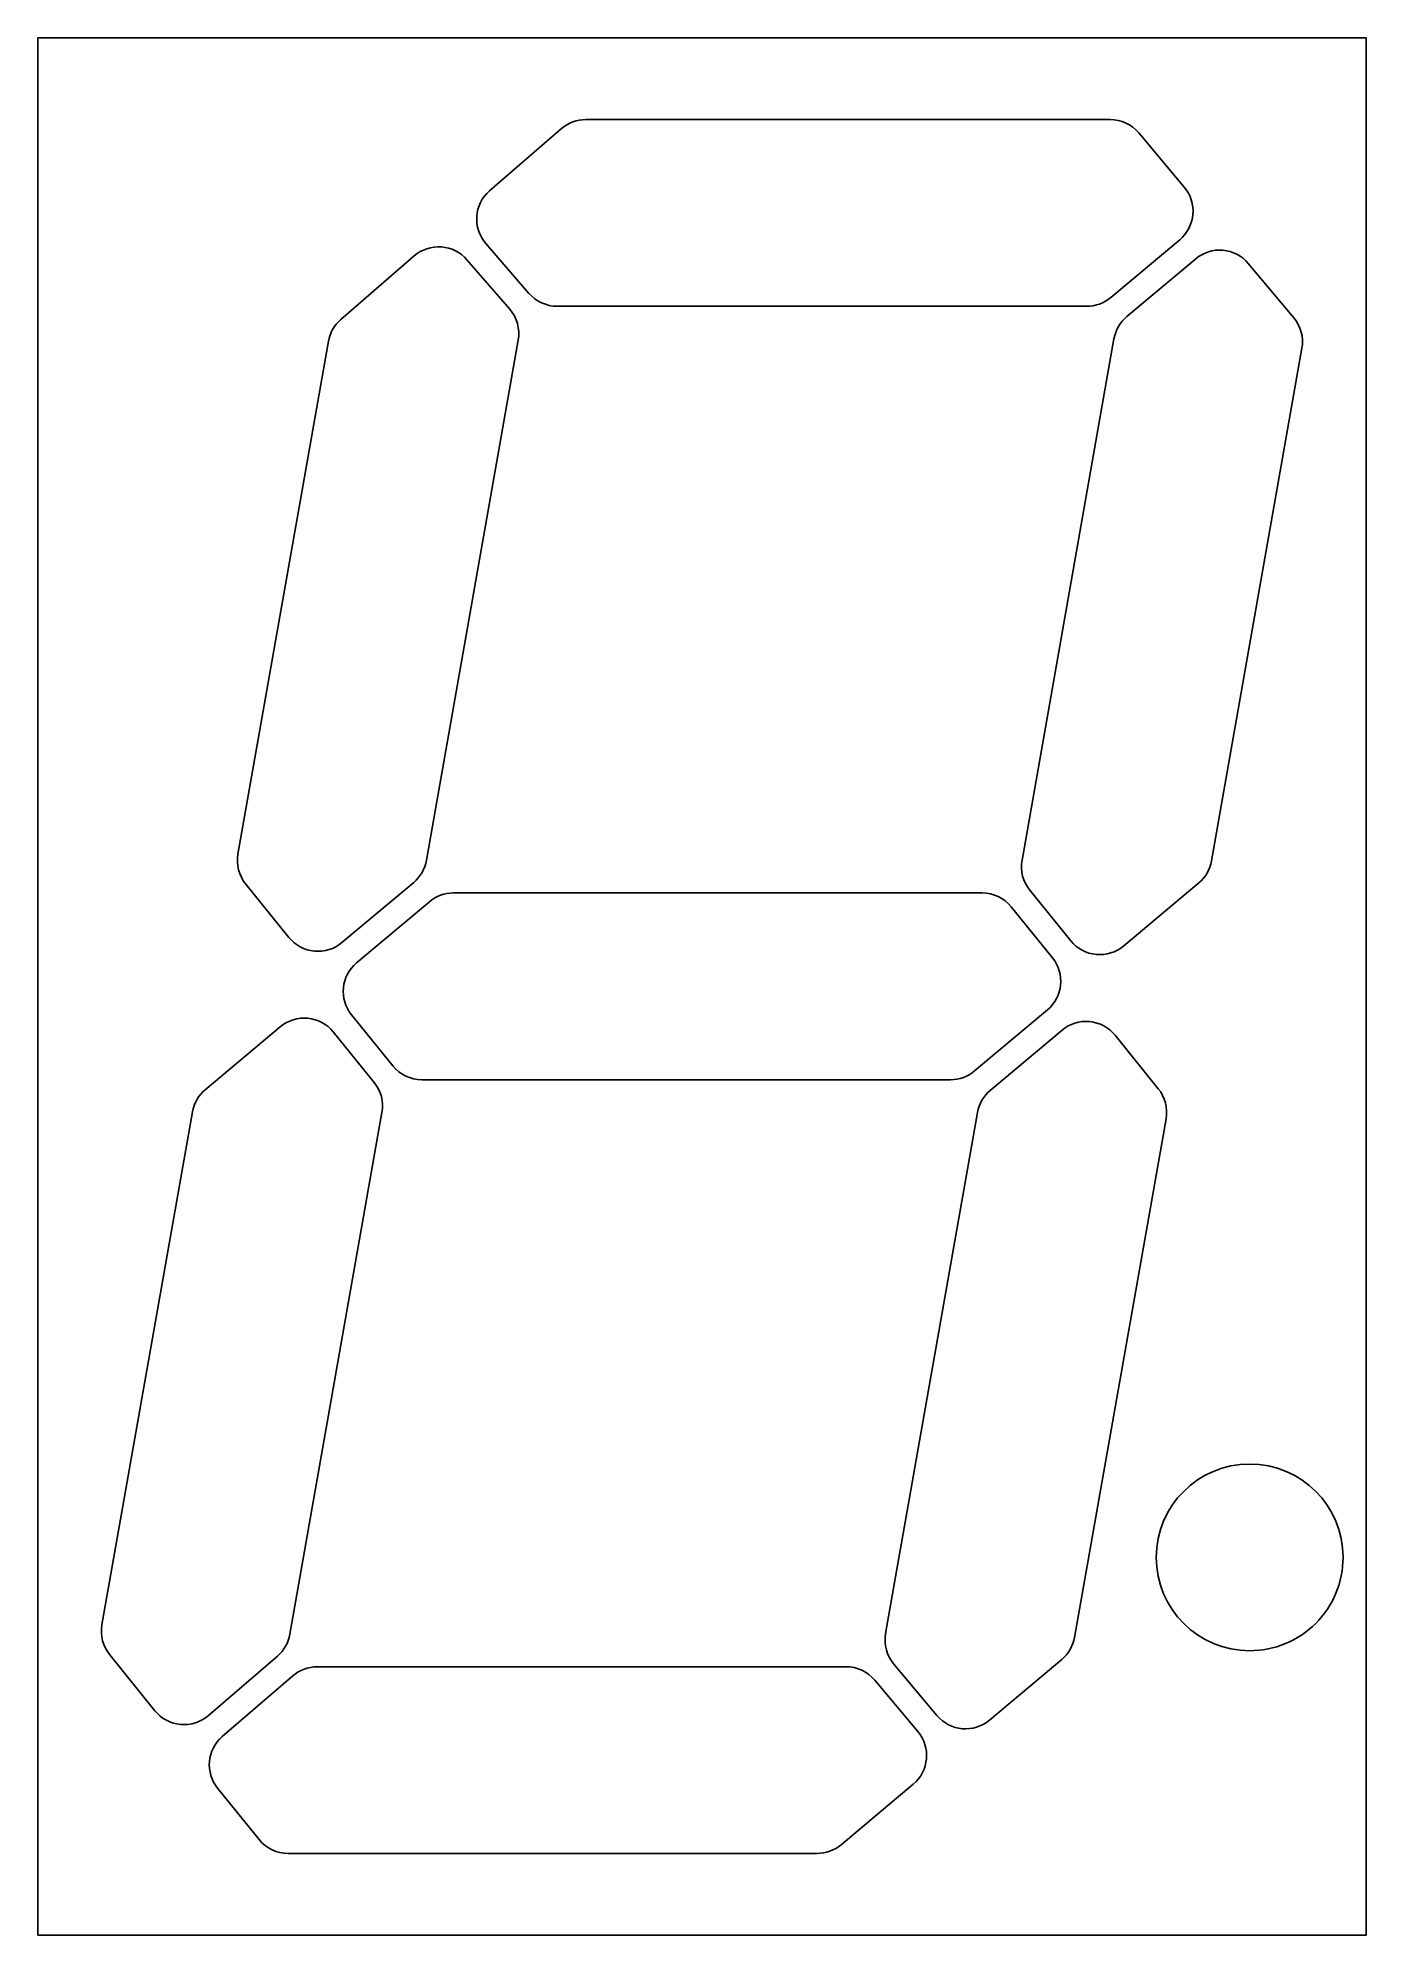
# Model space of a CAD drawing. Extents: x 1 to 108, y 394 to 546.
import ezdxf

# ---------------------------------------------------------------- set-up
doc = ezdxf.new("R2010")
doc.units = 0
doc.layers.get('0').update_dxf_attribs({"linetype": 'CONTINUOUS'})

msp = doc.modelspace()

# ---------------------------------------------------------------- linework, layer by layer
at = {"color": 7}
for points in [[(1.0668, 394.0932), (107.7468, 394.0932), (107.7468, 546.4932), (1.0668, 546.4932), (1.0668, 394.0932), (1.0668, 394.0932)], [(1.0668, 546.4932), (1.0668, 546.4932), (1.0668, 394.0932), (1.0668, 394.0932), (1.0668, 546.4932), (1.0668, 546.4932)], [(107.7468, 546.4932), (107.7468, 546.4932), (1.0668, 546.4932), (1.0668, 546.4932), (107.7468, 546.4932), (107.7468, 546.4932)], [(107.7468, 394.0932), (107.7468, 394.0932), (107.7468, 546.4932), (107.7468, 546.4932), (107.7468, 394.0932), (107.7468, 394.0932)], [(45.08176, 539.9389), (45.08176, 539.9389)], [(45.08176, 539.9389), (87.19407, 539.9389), (87.19407, 539.9389), (45.08176, 539.9389), (45.08176, 539.9389), (45.08176, 539.9389)], [(87.19407, 539.9389), (87.19407, 539.9389), (87.19407, 539.9389)], [(43.119479, 539.20814), (37.347033, 534.21653), (37.347033, 534.21653), (43.119479, 539.20814), (43.119479, 539.20814), (43.119479, 539.20814)], [(43.119479, 539.20814), (43.119479, 539.20814), (43.119479, 539.20814)], [(89.492928, 538.86639), (93.14718, 534.5081)], [(89.492928, 538.86639), (89.492928, 538.86639)], [(89.492928, 538.86639), (93.14718, 534.5081), (93.14718, 534.5081), (89.492928, 538.86639), (89.492928, 538.86639), (89.492928, 538.86639)], [(37.347033, 534.21653), (37.347033, 534.21653)], [(93.14718, 534.5081), (93.14718, 534.5081), (93.14718, 534.5081)], [(25.386055, 523.87352), (31.295724, 528.98378)], [(25.386055, 523.87352), (31.295724, 528.98378), (31.295724, 528.98378), (25.386055, 523.87352), (25.386055, 523.87352), (25.386055, 523.87352)], [(31.295724, 528.98378), (31.295724, 528.98378), (31.295724, 528.98378)], [(40.506251, 525.97662), (37.040073, 529.98501)], [(40.506251, 525.97662), (37.040073, 529.98501), (37.040073, 529.98501), (40.506251, 525.97662), (40.506251, 525.97662), (40.506251, 525.97662)], [(37.040073, 529.98501), (37.040073, 529.98501), (37.040073, 529.98501)], [(92.775819, 530.28174), (87.239824, 525.64004)], [(87.239824, 525.64004), (92.775819, 530.28174), (92.775819, 530.28174), (87.239824, 525.64004), (87.239824, 525.64004), (87.239824, 525.64004)], [(35.527246, 528.67682), (38.957941, 524.70946)], [(38.957941, 524.70946), (35.527246, 528.67682), (35.527246, 528.67682), (38.957941, 524.70946), (38.957941, 524.70946), (38.957941, 524.70946)], [(35.527246, 528.67682), (35.527246, 528.67682)], [(94.060818, 528.74917), (88.525802, 524.10829)], [(88.525802, 524.10829), (94.060818, 528.74917), (94.060818, 528.74917), (88.525802, 524.10829), (88.525802, 524.10829), (88.525802, 524.10829)], [(94.060818, 528.74917), (94.060818, 528.74917), (94.060818, 528.74917)], [(101.94093, 524.0201), (98.287175, 528.37781)], [(98.287175, 528.37781), (98.287175, 528.37781)], [(101.94093, 524.0201), (98.287175, 528.37781), (98.287175, 528.37781), (101.94093, 524.0201), (101.94093, 524.0201), (101.94093, 524.0201)], [(40.506251, 525.97662), (40.506251, 525.97662)], [(40.506251, 525.97662), (40.506251, 525.97662), (40.506251, 525.97662)], [(38.957941, 524.70946), (38.957941, 524.70946)], [(85.312326, 524.9389), (42.775492, 524.9389)], [(42.775492, 524.9389), (42.775492, 524.9389)], [(85.312326, 524.9389), (42.775492, 524.9389), (42.775492, 524.9389), (85.312326, 524.9389), (85.312326, 524.9389), (85.312326, 524.9389)], [(85.312326, 524.9389), (85.312326, 524.9389), (85.312326, 524.9389)], [(88.525802, 524.10829), (88.525802, 524.10829)], [(101.94093, 524.0201), (101.94093, 524.0201)], [(17.130929, 480.934792), (24.393912, 522.12522), (24.393912, 522.12522), (17.130929, 480.934792), (17.130929, 480.934792), (17.130929, 480.934792)], [(24.393912, 522.12522), (24.393912, 522.12522), (24.393912, 522.12522)], [(39.643124, 522.22624), (32.274147, 480.434694), (32.274147, 480.434694), (39.643124, 522.22624), (39.643124, 522.22624), (39.643124, 522.22624)], [(39.643124, 522.22624), (39.643124, 522.22624), (39.643124, 522.22624)], [(87.498877, 522.33037), (80.111666, 480.435419)], [(80.111666, 480.435419), (87.498877, 522.33037), (87.498877, 522.33037), (80.111666, 480.435419), (80.111666, 480.435419), (80.111666, 480.435419)], [(87.498877, 522.33037), (87.498877, 522.33037), (87.498877, 522.33037)], [(102.59649, 521.57166), (95.33478, 480.388432), (95.33478, 480.388432), (102.59649, 521.57166), (102.59649, 521.57166), (102.59649, 521.57166)], [(102.59649, 521.57166), (102.59649, 521.57166), (102.59649, 521.57166)], [(32.274147, 480.434694), (32.274147, 480.434694)], [(80.111666, 480.435419), (80.111666, 480.435419)], [(95.33478, 480.388432), (95.33478, 480.388432)], [(31.248087, 478.657505), (25.486249, 473.822749)], [(31.248087, 478.657505), (25.486249, 473.822749), (25.486249, 473.822749), (31.248087, 478.657505), (31.248087, 478.657505), (31.248087, 478.657505)], [(31.248087, 478.657505), (31.248087, 478.657505)], [(31.248087, 478.657505), (31.248087, 478.657505), (31.248087, 478.657505)], [(88.280961, 473.553352), (94.30872, 478.611243)], [(94.30872, 478.611243), (88.280961, 473.553352), (88.280961, 473.553352), (94.30872, 478.611243), (94.30872, 478.611243), (94.30872, 478.611243)], [(94.30872, 478.611243), (94.30872, 478.611243), (94.30872, 478.611243)], [(21.225428, 474.234182), (17.752894, 478.527147)], [(17.752894, 478.527147), (21.225428, 474.234182), (21.225428, 474.234182), (17.752894, 478.527147), (17.752894, 478.527147), (17.752894, 478.527147)], [(17.752894, 478.527147), (17.752894, 478.527147), (17.752894, 478.527147)], [(32.505887, 477.102533), (26.661336, 472.198372), (26.661336, 472.198372), (32.505887, 477.102533), (32.505887, 477.102533), (32.505887, 477.102533)], [(32.505887, 477.102533), (32.505887, 477.102533), (32.505887, 477.102533)], [(34.43425, 477.8044), (76.910417, 477.8044)], [(34.43425, 477.8044), (76.910417, 477.8044), (76.910417, 477.8044), (34.43425, 477.8044), (34.43425, 477.8044), (34.43425, 477.8044)], [(76.910417, 477.8044), (76.910417, 477.8044), (76.910417, 477.8044)], [(80.733632, 478.027774), (84.02014, 473.964785)], [(80.733632, 478.027774), (80.733632, 478.027774)], [(80.733632, 478.027774), (84.02014, 473.964785), (84.02014, 473.964785), (80.733632, 478.027774), (80.733632, 478.027774), (80.733632, 478.027774)], [(80.733632, 478.027774), (80.733632, 478.027774), (80.733632, 478.027774)], [(79.242875, 476.6911), (82.555957, 472.595261)], [(79.242875, 476.6911), (79.242875, 476.6911)], [(79.242875, 476.6911), (82.555957, 472.595261), (82.555957, 472.595261), (79.242875, 476.6911), (79.242875, 476.6911), (79.242875, 476.6911)], [(84.02014, 473.964785), (84.02014, 473.964785), (84.02014, 473.964785)], [(25.486249, 473.822749), (25.486249, 473.822749), (25.486249, 473.822749)], [(82.555957, 472.595261), (82.555957, 472.595261), (82.555957, 472.595261)], [(88.280961, 473.553352), (88.280961, 473.553352)], [(29.570322, 463.917699), (26.257241, 468.013538), (26.257241, 468.013538), (29.570322, 463.917699), (29.570322, 463.917699), (29.570322, 463.917699), (29.570322, 463.917699), (29.570322, 463.917699)], [(26.257241, 468.013538), (26.257241, 468.013538), (26.257241, 468.013538)], [(82.151861, 468.410427), (76.30731, 463.506266)], [(76.30731, 463.506266), (82.151861, 468.410427), (82.151861, 468.410427), (76.30731, 463.506266), (76.30731, 463.506266), (76.30731, 463.506266)], [(14.504477, 461.997557), (20.532236, 467.055447), (20.532236, 467.055447), (14.504477, 461.997557), (14.504477, 461.997557), (14.504477, 461.997557)], [(20.532236, 467.055447), (20.532236, 467.055447), (20.532236, 467.055447)], [(24.793057, 466.644014), (28.079566, 462.581026)], [(28.079566, 462.581026), (24.793057, 466.644014), (24.793057, 466.644014), (28.079566, 462.581026), (28.079566, 462.581026), (28.079566, 462.581026)], [(77.565111, 461.951294), (83.326948, 466.78605), (83.326948, 466.78605), (77.565111, 461.951294), (77.565111, 461.951294), (77.565111, 461.951294), (77.565111, 461.951294), (77.565111, 461.951294)], [(83.326948, 466.78605), (83.326948, 466.78605), (83.326948, 466.78605)], [(87.587769, 466.374618), (91.060303, 462.081652)], [(87.587769, 466.374618), (87.587769, 466.374618)], [(91.060303, 462.081652), (87.587769, 466.374618), (87.587769, 466.374618), (91.060303, 462.081652), (91.060303, 462.081652), (91.060303, 462.081652)], [(29.570322, 463.917699), (29.570322, 463.917699)], [(76.30731, 463.506266), (76.30731, 463.506266)], [(28.079566, 462.581026), (28.079566, 462.581026)], [(74.378947, 462.8044), (31.90278, 462.8044), (31.90278, 462.8044), (74.378947, 462.8044), (74.378947, 462.8044), (74.378947, 462.8044)], [(74.378947, 462.8044), (74.378947, 462.8044), (74.378947, 462.8044)], [(77.565111, 461.951294), (77.565111, 461.951294)], [(91.060303, 462.081652), (91.060303, 462.081652), (91.060303, 462.081652)], [(6.211542, 419.007873), (13.478417, 460.220368), (13.478417, 460.220368), (6.211542, 419.007873), (6.211542, 419.007873), (6.211542, 419.007873)], [(13.478417, 460.220368), (13.478417, 460.220368), (13.478417, 460.220368)], [(28.701531, 460.173381), (21.310481, 418.256651)], [(28.701531, 460.173381), (21.310481, 418.256651), (21.310481, 418.256651), (28.701531, 460.173381), (28.701531, 460.173381), (28.701531, 460.173381)], [(28.701531, 460.173381), (28.701531, 460.173381)], [(28.701531, 460.173381), (28.701531, 460.173381), (28.701531, 460.173381)], [(76.53905, 460.174106), (69.157411, 418.310749), (69.157411, 418.310749), (76.53905, 460.174106), (76.53905, 460.174106), (76.53905, 460.174106)], [(91.682268, 459.674007), (84.335498, 418.008401)], [(84.335498, 418.008401), (91.682268, 459.674007), (91.682268, 459.674007), (84.335498, 418.008401), (84.335498, 418.008401), (84.335498, 418.008401)], [(91.682268, 459.674007), (91.682268, 459.674007)], [(105.9001, 424.433073), (105.9001, 424.433073)], [(6.211542, 419.007873), (6.211542, 419.007873)], [(21.310481, 418.256651), (21.310481, 418.256651)], [(69.157411, 418.310749), (69.157411, 418.310749), (69.157411, 418.310749)], [(84.335498, 418.008401), (84.335498, 418.008401), (84.335498, 418.008401)], [(6.833507, 416.600228), (10.467566, 412.107575), (10.467566, 412.107575), (6.833507, 416.600228), (6.833507, 416.600228), (6.833507, 416.600228)], [(6.833507, 416.600228), (6.833507, 416.600228), (6.833507, 416.600228)], [(20.313382, 416.504078), (14.757349, 411.720759)], [(20.313382, 416.504078), (14.757349, 411.720759), (14.757349, 411.720759), (20.313382, 416.504078), (20.313382, 416.504078), (20.313382, 416.504078)], [(20.313382, 416.504078), (20.313382, 416.504078), (20.313382, 416.504078)], [(83.309438, 416.231212), (77.505871, 411.361442), (77.505871, 411.361442), (83.309438, 416.231212), (83.309438, 416.231212), (83.309438, 416.231212)], [(83.309438, 416.231212), (83.309438, 416.231212)], [(98.400097, 416.933073), (98.400097, 416.933073)], [(15.875676, 410.045711), (21.53856, 414.921021)], [(21.53856, 414.921021), (15.875676, 410.045711), (15.875676, 410.045711), (21.53856, 414.921021), (21.53856, 414.921021), (21.53856, 414.921021)], [(21.53856, 414.921021), (21.53856, 414.921021), (21.53856, 414.921021)], [(23.495885, 415.647504), (65.983479, 415.647504)], [(23.495885, 415.647504), (23.495885, 415.647504)], [(65.983479, 415.647504), (23.495885, 415.647504), (23.495885, 415.647504), (65.983479, 415.647504), (65.983479, 415.647504), (65.983479, 415.647504)], [(65.983479, 415.647504), (65.983479, 415.647504), (65.983479, 415.647504)], [(68.281612, 414.575866), (71.747286, 410.445637)], [(68.281612, 414.575866), (68.281612, 414.575866)], [(68.281612, 414.575866), (71.747286, 410.445637), (71.747286, 410.445637), (68.281612, 414.575866), (68.281612, 414.575866), (68.281612, 414.575866)], [(73.279375, 411.731212), (69.813701, 415.861442)], [(69.813701, 415.861442), (69.813701, 415.861442)], [(69.813701, 415.861442), (73.279375, 411.731212), (73.279375, 411.731212), (69.813701, 415.861442), (69.813701, 415.861442), (69.813701, 415.861442)], [(10.467566, 412.107575), (10.467566, 412.107575), (10.467566, 412.107575)], [(14.757349, 411.720759), (14.757349, 411.720759)], [(73.279375, 411.731212), (73.279375, 411.731212)], [(15.875676, 410.045711), (15.875676, 410.045711)], [(71.747286, 410.445637), (71.747286, 410.445637), (71.747286, 410.445637)], [(77.505871, 411.361442), (77.505871, 411.361442), (77.505871, 411.361442)], [(18.836961, 401.760803), (15.500543, 405.885493), (15.500543, 405.885493), (18.836961, 401.760803), (18.836961, 401.760803), (18.836961, 401.760803), (18.836961, 401.760803), (18.836961, 401.760803)], [(15.500543, 405.885493), (15.500543, 405.885493), (15.500543, 405.885493)], [(71.377515, 406.219141), (65.573949, 401.34937)], [(65.573949, 401.34937), (71.377515, 406.219141), (71.377515, 406.219141), (65.573949, 401.34937), (65.573949, 401.34937), (65.573949, 401.34937)], [(71.377515, 406.219141), (71.377515, 406.219141)], [(18.836961, 401.760803), (18.836961, 401.760803)], [(65.573949, 401.34937), (65.573949, 401.34937)], [(63.645586, 400.647504), (21.169419, 400.647504)], [(63.645586, 400.647504), (21.169419, 400.647504), (21.169419, 400.647504), (63.645586, 400.647504), (63.645586, 400.647504), (63.645586, 400.647504)], [(63.645586, 400.647504), (63.645586, 400.647504), (63.645586, 400.647504)], [(1.0668, 394.0932), (1.0668, 394.0932), (107.7468, 394.0932), (107.7468, 394.0932), (1.0668, 394.0932), (1.0668, 394.0932)]]:
    msp.add_lwpolyline(points, close=True, dxfattribs=at)
for points in [[(43.119479, 539.20814), (43.664575, 539.679501), (44.361128, 539.9389), (45.08176, 539.9389)], [(43.119479, 539.20814), (43.664575, 539.679501), (44.361128, 539.9389), (45.08176, 539.9389)], [(45.08176, 539.9389), (44.361128, 539.9389), (43.664575, 539.679501), (43.119479, 539.20814)], [(45.08176, 539.9389), (45.08176, 539.9389), (87.19407, 539.9389), (87.19407, 539.9389)], [(87.19407, 539.9389), (88.081244, 539.938898), (88.922921, 539.546222), (89.492928, 538.86639)], [(87.19407, 539.9389), (88.081244, 539.938898), (88.922921, 539.546222), (89.492928, 538.86639)], [(89.492928, 538.86639), (88.922921, 539.546222), (88.081244, 539.938898), (87.19407, 539.9389)], [(37.347033, 534.21653), (37.347033, 534.21653), (43.119479, 539.20814), (43.119479, 539.20814)], [(37.040073, 529.98501), (35.956336, 531.238277), (36.093767, 533.132792), (37.347033, 534.21653)], [(37.040073, 529.98501), (35.956336, 531.238277), (36.093767, 533.132792), (37.347033, 534.21653)], [(37.347033, 534.21653), (36.093767, 533.132792), (35.956336, 531.238277), (37.040073, 529.98501)], [(93.14718, 534.5081), (93.658385, 533.898405), (93.906452, 533.110605), (93.836808, 532.318009)], [(93.14718, 534.5081), (93.658385, 533.898405), (93.906452, 533.110605), (93.836808, 532.318009)], [(93.836808, 532.318009), (93.906452, 533.110605), (93.658385, 533.898405), (93.14718, 534.5081)], [(93.836808, 532.318009), (93.767165, 531.525412), (93.385515, 530.792944), (92.775819, 530.28174)], [(93.836808, 532.318009), (93.767165, 531.525412), (93.385515, 530.792944), (92.775819, 530.28174)], [(92.775819, 530.28174), (93.385515, 530.792944), (93.767165, 531.525412), (93.836808, 532.318009)], [(31.295724, 528.98378), (31.897564, 529.504209), (32.681494, 529.764243), (33.475059, 529.706677)], [(31.295724, 528.98378), (31.897564, 529.504209), (32.681494, 529.764243), (33.475059, 529.706677)], [(33.475059, 529.706677), (32.681494, 529.764243), (31.897564, 529.504209), (31.295724, 528.98378)], [(33.475059, 529.706677), (34.268623, 529.649111), (35.006817, 529.27866), (35.527246, 528.67682)], [(33.475059, 529.706677), (34.268623, 529.649111), (35.006817, 529.27866), (35.527246, 528.67682)], [(35.527246, 528.67682), (35.006817, 529.27866), (34.268623, 529.649111), (33.475059, 529.706677)], [(92.775819, 530.28174), (92.775819, 530.28174), (92.775819, 530.28174), (92.775819, 530.28174)], [(96.250908, 529.438797), (95.458312, 529.508441), (94.670513, 529.260374), (94.060818, 528.74917)], [(94.060818, 528.74917), (94.670513, 529.260374), (95.458312, 529.508441), (96.250908, 529.438797)], [(96.250908, 529.438797), (95.458312, 529.508441), (94.670513, 529.260374), (94.060818, 528.74917)], [(98.287175, 528.37781), (97.775971, 528.987505), (97.043503, 529.369154), (96.250908, 529.438797)], [(96.250908, 529.438797), (97.043503, 529.369154), (97.775971, 528.987505), (98.287175, 528.37781)], [(98.287175, 528.37781), (97.775971, 528.987505), (97.043503, 529.369154), (96.250908, 529.438797)], [(42.775492, 524.9389), (41.904282, 524.9389), (41.076103, 525.317625), (40.506251, 525.97662)], [(40.506251, 525.97662), (41.076103, 525.317625), (41.904282, 524.9389), (42.775492, 524.9389)], [(42.775492, 524.9389), (41.904282, 524.9389), (41.076103, 525.317625), (40.506251, 525.97662)], [(38.957941, 524.70946), (39.548176, 524.026894), (39.799818, 523.114903), (39.643124, 522.22624)], [(39.643124, 522.22624), (39.799818, 523.114903), (39.548176, 524.026894), (38.957941, 524.70946)], [(38.957941, 524.70946), (39.548176, 524.026894), (39.799818, 523.114903), (39.643124, 522.22624)], [(87.239824, 525.64004), (86.699653, 525.18713), (86.017246, 524.9389), (85.312326, 524.9389)], [(85.312326, 524.9389), (86.017246, 524.9389), (86.699653, 525.18713), (87.239824, 525.64004)], [(87.239824, 525.64004), (86.699653, 525.18713), (86.017246, 524.9389), (85.312326, 524.9389)], [(87.239824, 525.64004), (87.239824, 525.64004), (87.239824, 525.64004), (87.239824, 525.64004)], [(24.393912, 522.12522), (24.513729, 522.804743), (24.864126, 523.422192), (25.386055, 523.87352)], [(24.393912, 522.12522), (24.513729, 522.804743), (24.864126, 523.422192), (25.386055, 523.87352)], [(25.386055, 523.87352), (24.864126, 523.422192), (24.513729, 522.804743), (24.393912, 522.12522)], [(25.386055, 523.87352), (25.386055, 523.87352), (25.386055, 523.87352), (25.386055, 523.87352)], [(88.525802, 524.10829), (87.985036, 523.654879), (87.621418, 523.025347), (87.498877, 522.33037)], [(87.498877, 522.33037), (87.621418, 523.025347), (87.985036, 523.654879), (88.525802, 524.10829)], [(88.525802, 524.10829), (87.985036, 523.654879), (87.621418, 523.025347), (87.498877, 522.33037)], [(102.59649, 521.57166), (102.750409, 522.444576), (102.510429, 523.340876), (101.94093, 524.0201)], [(102.59649, 521.57166), (102.750409, 522.444576), (102.510429, 523.340876), (101.94093, 524.0201)], [(101.94093, 524.0201), (102.510429, 523.340876), (102.750409, 522.444576), (102.59649, 521.57166)], [(17.130929, 480.934792), (17.130929, 480.934792), (24.393912, 522.12522), (24.393912, 522.12522)], [(39.643124, 522.22624), (39.643124, 522.22624), (32.274147, 480.434694), (32.274147, 480.434694)], [(95.33478, 480.388432), (95.33478, 480.388432), (102.59649, 521.57166), (102.59649, 521.57166)], [(17.752894, 478.527147), (17.20706, 479.201942), (16.980216, 480.080059), (17.130929, 480.934792)], [(17.752894, 478.527147), (17.20706, 479.201942), (16.980216, 480.080059), (17.130929, 480.934792)], [(17.130929, 480.934792), (16.980216, 480.080059), (17.20706, 479.201942), (17.752894, 478.527147)], [(17.130929, 480.934792), (17.130929, 480.934792), (17.130929, 480.934792), (17.130929, 480.934792)], [(32.274147, 480.434694), (32.151672, 479.740101), (31.788384, 479.110868), (31.248087, 478.657505)], [(31.248087, 478.657505), (31.788384, 479.110868), (32.151672, 479.740101), (32.274147, 480.434694)], [(32.274147, 480.434694), (32.151672, 479.740101), (31.788384, 479.110868), (31.248087, 478.657505)], [(80.111666, 480.435419), (79.960954, 479.580685), (80.187797, 478.702569), (80.733632, 478.027774)], [(80.733632, 478.027774), (80.187797, 478.702569), (79.960954, 479.580685), (80.111666, 480.435419)], [(80.111666, 480.435419), (79.960954, 479.580685), (80.187797, 478.702569), (80.733632, 478.027774)], [(94.30872, 478.611243), (94.849017, 479.064606), (95.212305, 479.693839), (95.33478, 480.388432)], [(94.30872, 478.611243), (94.849017, 479.064606), (95.212305, 479.693839), (95.33478, 480.388432)], [(95.33478, 480.388432), (95.212305, 479.693839), (94.849017, 479.064606), (94.30872, 478.611243)], [(26.661336, 472.198372), (26.661336, 472.198372), (32.505887, 477.102533), (32.505887, 477.102533)], [(32.505887, 477.102533), (33.046184, 477.555896), (33.728942, 477.8044), (34.43425, 477.8044)], [(32.505887, 477.102533), (33.046184, 477.555896), (33.728942, 477.8044), (34.43425, 477.8044)], [(34.43425, 477.8044), (33.728942, 477.8044), (33.046184, 477.555896), (32.505887, 477.102533)], [(34.43425, 477.8044), (34.43425, 477.8044), (34.43425, 477.8044), (34.43425, 477.8044)], [(76.910417, 477.8044), (77.816093, 477.8044), (78.673295, 477.395251), (79.242875, 476.6911)], [(76.910417, 477.8044), (77.816093, 477.8044), (78.673295, 477.395251), (79.242875, 476.6911)], [(79.242875, 476.6911), (78.673295, 477.395251), (77.816093, 477.8044), (76.910417, 477.8044)], [(23.269542, 473.134772), (22.468262, 473.212145), (21.731697, 473.608301), (21.225428, 474.234182)], [(23.269542, 473.134772), (22.468262, 473.212145), (21.731697, 473.608301), (21.225428, 474.234182)], [(21.225428, 474.234182), (21.225428, 474.234182), (21.225428, 474.234182), (21.225428, 474.234182)], [(21.225428, 474.234182), (21.731697, 473.608301), (22.468262, 473.212145), (23.269542, 473.134772)], [(84.02014, 473.964785), (84.526409, 473.338904), (85.262974, 472.942748), (86.064254, 472.865375)], [(84.02014, 473.964785), (84.526409, 473.338904), (85.262974, 472.942748), (86.064254, 472.865375)], [(86.064254, 472.865375), (85.262974, 472.942748), (84.526409, 473.338904), (84.02014, 473.964785)], [(25.486249, 473.822749), (24.869578, 473.305301), (24.070821, 473.057399), (23.269542, 473.134772)], [(25.486249, 473.822749), (24.869578, 473.305301), (24.070821, 473.057399), (23.269542, 473.134772)], [(23.269542, 473.134772), (24.070821, 473.057399), (24.869578, 473.305301), (25.486249, 473.822749)], [(82.555957, 472.595261), (83.584719, 471.32344), (83.404966, 469.461907), (82.151861, 468.410427)], [(82.555957, 472.595261), (83.584719, 471.32344), (83.404966, 469.461907), (82.151861, 468.410427)], [(82.151861, 468.410427), (83.404966, 469.461907), (83.584719, 471.32344), (82.555957, 472.595261)], [(86.064254, 472.865375), (86.865533, 472.788002), (87.66429, 473.035904), (88.280961, 473.553352)], [(86.064254, 472.865375), (86.865533, 472.788002), (87.66429, 473.035904), (88.280961, 473.553352)], [(88.280961, 473.553352), (87.66429, 473.035904), (86.865533, 472.788002), (86.064254, 472.865375)], [(26.257241, 468.013538), (25.228478, 469.285359), (25.408231, 471.146892), (26.661336, 472.198372)], [(26.257241, 468.013538), (25.228478, 469.285359), (25.408231, 471.146892), (26.661336, 472.198372)], [(26.661336, 472.198372), (25.408231, 471.146892), (25.228478, 469.285359), (26.257241, 468.013538)], [(26.661336, 472.198372), (26.661336, 472.198372), (26.661336, 472.198372), (26.661336, 472.198372)], [(29.570322, 463.917699), (29.570322, 463.917699), (26.257241, 468.013538), (26.257241, 468.013538)], [(82.151861, 468.410427), (82.151861, 468.410427), (82.151861, 468.410427), (82.151861, 468.410427)], [(14.504477, 461.997557), (14.504477, 461.997557), (20.532236, 467.055447), (20.532236, 467.055447)], [(20.532236, 467.055447), (21.148907, 467.572895), (21.947664, 467.820797), (22.748943, 467.743424)], [(20.532236, 467.055447), (21.148907, 467.572895), (21.947664, 467.820797), (22.748943, 467.743424)], [(22.748943, 467.743424), (21.947664, 467.820797), (21.148907, 467.572895), (20.532236, 467.055447)], [(22.748943, 467.743424), (23.550223, 467.666051), (24.286788, 467.269895), (24.793057, 466.644014)], [(22.748943, 467.743424), (23.550223, 467.666051), (24.286788, 467.269895), (24.793057, 466.644014)], [(24.793057, 466.644014), (24.286788, 467.269895), (23.550223, 467.666051), (22.748943, 467.743424)], [(24.793057, 466.644014), (24.793057, 466.644014), (24.793057, 466.644014), (24.793057, 466.644014)], [(77.565111, 461.951294), (77.565111, 461.951294), (83.326948, 466.78605), (83.326948, 466.78605)], [(83.326948, 466.78605), (83.943619, 467.303498), (84.742375, 467.551401), (85.543655, 467.474028)], [(83.326948, 466.78605), (83.943619, 467.303498), (84.742375, 467.551401), (85.543655, 467.474028)], [(85.543655, 467.474028), (84.742375, 467.551401), (83.943619, 467.303498), (83.326948, 466.78605)], [(85.543655, 467.474028), (86.344935, 467.396655), (87.0815, 467.000499), (87.587769, 466.374618)], [(85.543655, 467.474028), (86.344935, 467.396655), (87.0815, 467.000499), (87.587769, 466.374618)], [(87.587769, 466.374618), (87.0815, 467.000499), (86.344935, 467.396655), (85.543655, 467.474028)], [(31.90278, 462.8044), (30.997104, 462.8044), (30.139902, 463.213549), (29.570322, 463.917699)], [(29.570322, 463.917699), (30.139902, 463.213549), (30.997104, 462.8044), (31.90278, 462.8044)], [(31.90278, 462.8044), (30.997104, 462.8044), (30.139902, 463.213549), (29.570322, 463.917699)], [(76.30731, 463.506266), (75.767013, 463.052903), (75.084255, 462.8044), (74.378947, 462.8044)], [(74.378947, 462.8044), (75.084255, 462.8044), (75.767013, 463.052903), (76.30731, 463.506266)], [(76.30731, 463.506266), (75.767013, 463.052903), (75.084255, 462.8044), (74.378947, 462.8044)], [(13.478417, 460.220368), (13.600892, 460.914961), (13.96418, 461.544194), (14.504477, 461.997557)], [(13.478417, 460.220368), (13.600892, 460.914961), (13.96418, 461.544194), (14.504477, 461.997557)], [(14.504477, 461.997557), (13.96418, 461.544194), (13.600892, 460.914961), (13.478417, 460.220368)], [(14.504477, 461.997557), (14.504477, 461.997557), (14.504477, 461.997557), (14.504477, 461.997557)], [(28.079566, 462.581026), (28.6254, 461.906231), (28.852244, 461.028114), (28.701531, 460.173381)], [(28.701531, 460.173381), (28.852244, 461.028114), (28.6254, 461.906231), (28.079566, 462.581026)], [(28.079566, 462.581026), (28.6254, 461.906231), (28.852244, 461.028114), (28.701531, 460.173381)], [(74.378947, 462.8044), (74.378947, 462.8044), (31.90278, 462.8044), (31.90278, 462.8044)], [(31.90278, 462.8044), (31.90278, 462.8044), (31.90278, 462.8044), (31.90278, 462.8044)], [(76.53905, 460.174106), (76.661526, 460.868699), (77.024814, 461.497931), (77.565111, 461.951294)], [(77.565111, 461.951294), (77.024814, 461.497931), (76.661526, 460.868699), (76.53905, 460.174106)], [(76.53905, 460.174106), (76.661526, 460.868699), (77.024814, 461.497931), (77.565111, 461.951294)], [(91.060303, 462.081652), (91.606137, 461.406857), (91.832981, 460.52874), (91.682268, 459.674007)], [(91.060303, 462.081652), (91.606137, 461.406857), (91.832981, 460.52874), (91.682268, 459.674007)], [(91.682268, 459.674007), (91.832981, 460.52874), (91.606137, 461.406857), (91.060303, 462.081652)], [(6.211542, 419.007873), (6.211542, 419.007873), (13.478417, 460.220368), (13.478417, 460.220368)], [(69.157411, 418.310749), (69.157411, 418.310749), (76.53905, 460.174106), (76.53905, 460.174106)], [(76.53905, 460.174106), (76.53905, 460.174106), (76.53905, 460.174106), (76.53905, 460.174106)], [(98.400101, 431.933073), (94.257966, 431.933074), (90.900101, 428.57521), (90.9001, 424.433075)], [(90.9001, 424.433075), (90.900101, 428.57521), (94.257966, 431.933074), (98.400101, 431.933073)], [(105.9001, 424.433073), (105.9001, 428.575208), (102.542236, 431.933072), (98.400101, 431.933073)], [(98.400101, 431.933073), (102.542236, 431.933072), (105.9001, 428.575208), (105.9001, 424.433073)], [(90.9001, 424.433075), (90.900099, 420.29094), (94.257962, 416.933075), (98.400097, 416.933073)], [(98.400097, 416.933073), (94.257962, 416.933075), (90.900099, 420.29094), (90.9001, 424.433075)], [(103.7034, 419.129771), (105.109923, 420.536294), (105.9001, 422.443949), (105.9001, 424.433073)], [(105.9001, 424.433073), (105.9001, 422.443949), (105.109923, 420.536294), (103.7034, 419.129771)], [(105.9001, 424.433073), (105.9001, 424.433073), (105.9001, 424.433073), (105.9001, 424.433073)], [(98.400097, 416.933073), (100.389221, 416.933072), (102.296876, 417.723248), (103.7034, 419.129771)], [(103.7034, 419.129771), (102.296876, 417.723248), (100.389221, 416.933072), (98.400097, 416.933073)], [(6.833507, 416.600228), (6.287673, 417.275023), (6.06083, 418.15314), (6.211542, 419.007873)], [(6.833507, 416.600228), (6.287673, 417.275023), (6.06083, 418.15314), (6.211542, 419.007873)], [(6.211542, 419.007873), (6.06083, 418.15314), (6.287673, 417.275023), (6.833507, 416.600228)], [(21.310481, 418.256651), (21.190273, 417.574916), (20.837997, 416.955732), (20.313382, 416.504078)], [(20.313382, 416.504078), (20.837997, 416.955732), (21.190273, 417.574916), (21.310481, 418.256651)], [(21.310481, 418.256651), (21.190273, 417.574916), (20.837997, 416.955732), (20.313382, 416.504078)], [(69.813701, 415.861442), (69.243691, 416.540754), (69.003424, 417.437443), (69.157411, 418.310749)], [(69.157411, 418.310749), (69.003424, 417.437443), (69.243691, 416.540754), (69.813701, 415.861442)], [(69.813701, 415.861442), (69.243691, 416.540754), (69.003424, 417.437443), (69.157411, 418.310749)], [(84.335498, 418.008401), (84.213023, 417.313808), (83.849735, 416.684575), (83.309438, 416.231212)], [(84.335498, 418.008401), (84.213023, 417.313808), (83.849735, 416.684575), (83.309438, 416.231212)], [(83.309438, 416.231212), (83.849735, 416.684575), (84.213023, 417.313808), (84.335498, 418.008401)], [(10.467566, 412.107575), (10.467566, 412.107575), (6.833507, 416.600228), (6.833507, 416.600228)], [(83.309438, 416.231212), (83.309438, 416.231212), (77.505871, 411.361442), (77.505871, 411.361442)], [(21.53856, 414.921021), (22.082976, 415.389722), (22.777506, 415.647504), (23.495885, 415.647504)], [(21.53856, 414.921021), (22.082976, 415.389722), (22.777506, 415.647504), (23.495885, 415.647504)], [(23.495885, 415.647504), (22.777506, 415.647504), (22.082976, 415.389722), (21.53856, 414.921021)], [(65.983479, 415.647504), (66.870258, 415.647504), (67.711602, 415.255178), (68.281612, 414.575866)], [(65.983479, 415.647504), (66.870258, 415.647504), (67.711602, 415.255178), (68.281612, 414.575866)], [(68.281612, 414.575866), (67.711602, 415.255178), (66.870258, 415.647504), (65.983479, 415.647504)], [(12.530603, 411.006398), (11.722282, 411.079286), (10.977982, 411.476567), (10.467566, 412.107575)], [(10.467566, 412.107575), (10.977982, 411.476567), (11.722282, 411.079286), (12.530603, 411.006398)], [(12.530603, 411.006398), (11.722282, 411.079286), (10.977982, 411.476567), (10.467566, 412.107575)], [(14.757349, 411.720759), (14.142287, 411.191237), (13.338924, 410.933511), (12.530603, 411.006398)], [(12.530603, 411.006398), (13.338924, 410.933511), (14.142287, 411.191237), (14.757349, 411.720759)], [(14.757349, 411.720759), (14.142287, 411.191237), (13.338924, 410.933511), (12.530603, 411.006398)], [(77.505871, 411.361442), (76.236647, 410.296437), (74.344381, 410.461988), (73.279375, 411.731212)], [(77.505871, 411.361442), (76.236647, 410.296437), (74.344381, 410.461988), (73.279375, 411.731212)], [(73.279375, 411.731212), (74.344381, 410.461988), (76.236647, 410.296437), (77.505871, 411.361442)], [(15.500543, 405.885493), (14.481069, 407.145831), (14.647187, 408.988075), (15.875676, 410.045711)], [(15.500543, 405.885493), (14.481069, 407.145831), (14.647187, 408.988075), (15.875676, 410.045711)], [(15.875676, 410.045711), (14.647187, 408.988075), (14.481069, 407.145831), (15.500543, 405.885493)], [(71.747286, 410.445637), (72.812291, 409.176413), (72.646739, 407.284146), (71.377515, 406.219141)], [(71.747286, 410.445637), (72.812291, 409.176413), (72.646739, 407.284146), (71.377515, 406.219141)], [(71.377515, 406.219141), (72.646739, 407.284146), (72.812291, 409.176413), (71.747286, 410.445637)], [(18.836961, 401.760803), (18.836961, 401.760803), (15.500543, 405.885493), (15.500543, 405.885493)], [(21.169419, 400.647504), (20.263743, 400.647504), (19.406541, 401.056653), (18.836961, 401.760803)], [(18.836961, 401.760803), (19.406541, 401.056653), (20.263743, 400.647504), (21.169419, 400.647504)], [(21.169419, 400.647504), (20.263743, 400.647504), (19.406541, 401.056653), (18.836961, 401.760803)], [(65.573949, 401.34937), (65.033652, 400.896007), (64.350894, 400.647504), (63.645586, 400.647504)], [(63.645586, 400.647504), (64.350894, 400.647504), (65.033652, 400.896007), (65.573949, 401.34937)], [(65.573949, 401.34937), (65.033652, 400.896007), (64.350894, 400.647504), (63.645586, 400.647504)], [(21.169419, 400.647504), (21.169419, 400.647504), (21.169419, 400.647504), (21.169419, 400.647504)]]:
    msp.add_open_spline(points, degree=3, dxfattribs=at)

doc.saveas('drawing.dxf')
